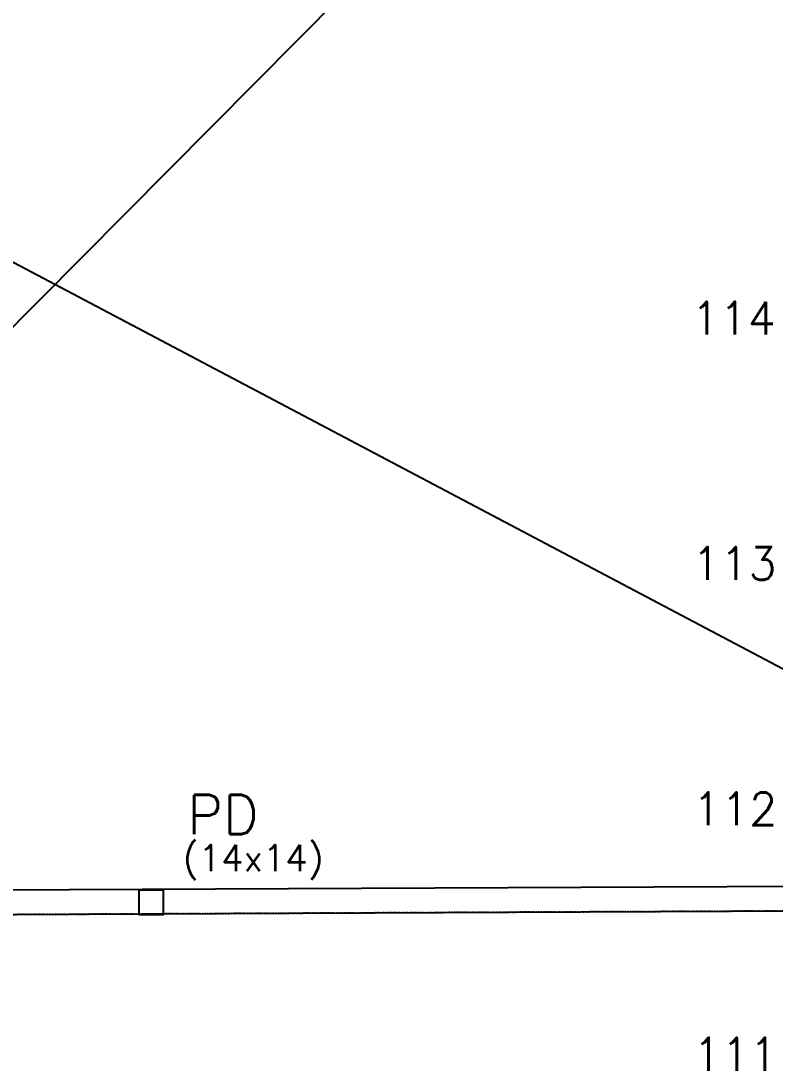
# Model space of a CAD drawing. Extents: x -40810 to 33675, y -2018 to 21213.
# Drawn here: x 18761 to 19191, y 3449 to 4044 of the extents above; entities that cross this region are included whole.
import ezdxf

# ---------------------------------------------------------------- set-up
doc = ezdxf.new("R2010")
doc.units = 0
doc.linetypes.add('ESTILO_TQS_0003', pattern=[1.5, 0.5, -0.4, 0.1, -0.5])
for name, color, linetype in [('1', 5, 'Continuous'), ('12', 3, 'Continuous'), ('19', 5, 'Continuous'), ('24', 5, 'ESTILO_TQS_0003'), ('4', 2, 'Continuous'), ('52', 21, 'Continuous'), ('9', 3, 'Continuous')]:
    doc.layers.add(name, color=color, linetype=linetype)
doc.styles.get("Standard").update_dxf_attribs({"font": 'romans.shx', "width": 0.8})

msp = doc.modelspace()

# ---------------------------------------------------------------- linework, layer by layer
at = {"layer": '1'}
for p, q in [((19442.172, 3551.178), (18435.707, 3546.492)), ((19442.237, 3537.178), (18435.772, 3532.492))]:
    msp.add_line(p, q, dxfattribs=at)
at = {"layer": '19'}
for p, q in [((18435.707, 3546.492), (19421.494, 4539.44)), ((18428.926, 4079.277), (19428.235, 3551.548))]:
    msp.add_line(p, q, dxfattribs=at)
at = {"layer": '24'}
msp.add_line((19442.237, 3537.178), (18435.772, 3532.492), dxfattribs=at)
at = {"layer": '4'}
msp.add_lwpolyline([(18828.235, 3534.015), (18842.235, 3534.015), (18842.235, 3548.015), (18828.235, 3548.015), (18828.235, 3534.015)], dxfattribs=at)

# ---------------------------------------------------------------- texts
at = {"layer": '12'}
msp.add_text('(14x14)', height=15, dxfattribs=at).set_placement((18853.26, 3558.882))
at = {"layer": '52'}
for s, p in [('114', (19143.601, 3864.971)), ('113', (19144.032, 3724.973)), ('112', (19144.464, 3584.974)), ('111', (19144.647, 3444.974))]:
    msp.add_text(s, height=18.75, dxfattribs=at).set_placement(p)
at = {"layer": '9'}
msp.add_text('PD', height=22.5, dxfattribs=at).set_placement((18855.987, 3579.86))

doc.saveas('drawing.dxf')
